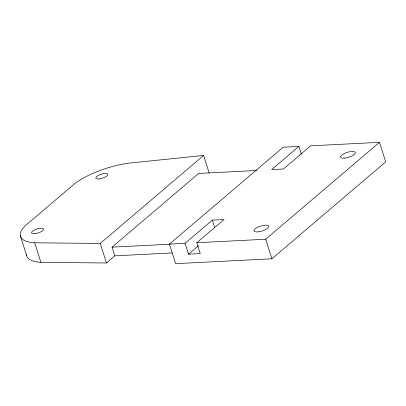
<?xml version="1.0" encoding="UTF-8"?>
<svg xmlns="http://www.w3.org/2000/svg" width="406" height="406" viewBox="0 0 406 406"><rect width="100%" height="100%" fill="white"/><g stroke="black" fill="none" stroke-linecap="round" stroke-linejoin="round"><path stroke-width="0.61" d="M203.599 155.437L128.169 163.222A48.421 16.083 -17.6 0 0 74.856 183.527L25.375 225.655A48.025 15.951 -17.6 0 0 34.708 242.793L100.241 243.433L203.599 155.437L209.237 173.21M26.456 254.1A48.025 15.951 -17.6 0 0 40.91 262.342L106.443 262.981L114.827 255.846L112.071 247.158L198.661 173.433L256.663 170.495M298.882 146.424L271.67 169.596L283.413 168.997L310.626 145.83L379.498 142.339L385.7 161.892L271.898 258.779L175.62 263.661L169.419 244.107L283.221 147.221L298.882 146.424L301.369 154.27M185.08 243.316L212.292 220.148L224.041 219.55L196.829 242.722L200.27 253.583L188.526 254.176L185.08 243.316L169.419 244.107M188.526 254.176L198.549 245.64M196.829 242.722L265.697 239.23L379.498 142.339M112.071 247.158L170.078 244.219M114.827 255.846L172.2 252.938M265.697 239.23L271.898 258.779M212.292 220.148L214.779 227.989M100.241 243.433L106.443 262.981M34.708 242.793L40.91 262.342M20.341 235.719L26.542 255.267M258.277 231.851A7.734 2.568 -17.6 0 0 268.711 226.233A7.734 2.568 -17.6 0 0 257.018 227.583A7.734 2.568 -17.6 0 0 258.277 231.851M344.831 158.132A7.734 2.568 -17.6 0 0 355.306 152.529A7.734 2.568 -17.6 0 0 343.638 153.844A7.734 2.568 -17.6 0 0 344.831 158.132M35.033 233.663A6.283 2.086 -17.6 0 0 43.523 229.101A6.283 2.086 -17.6 0 0 34.033 230.187A6.283 2.086 -17.6 0 0 35.033 233.663M99.358 178.899A6.283 2.086 -17.6 0 0 107.844 174.336A6.283 2.086 -17.6 0 0 98.353 175.422A6.283 2.086 -17.6 0 0 99.358 178.899"/></g></svg>
